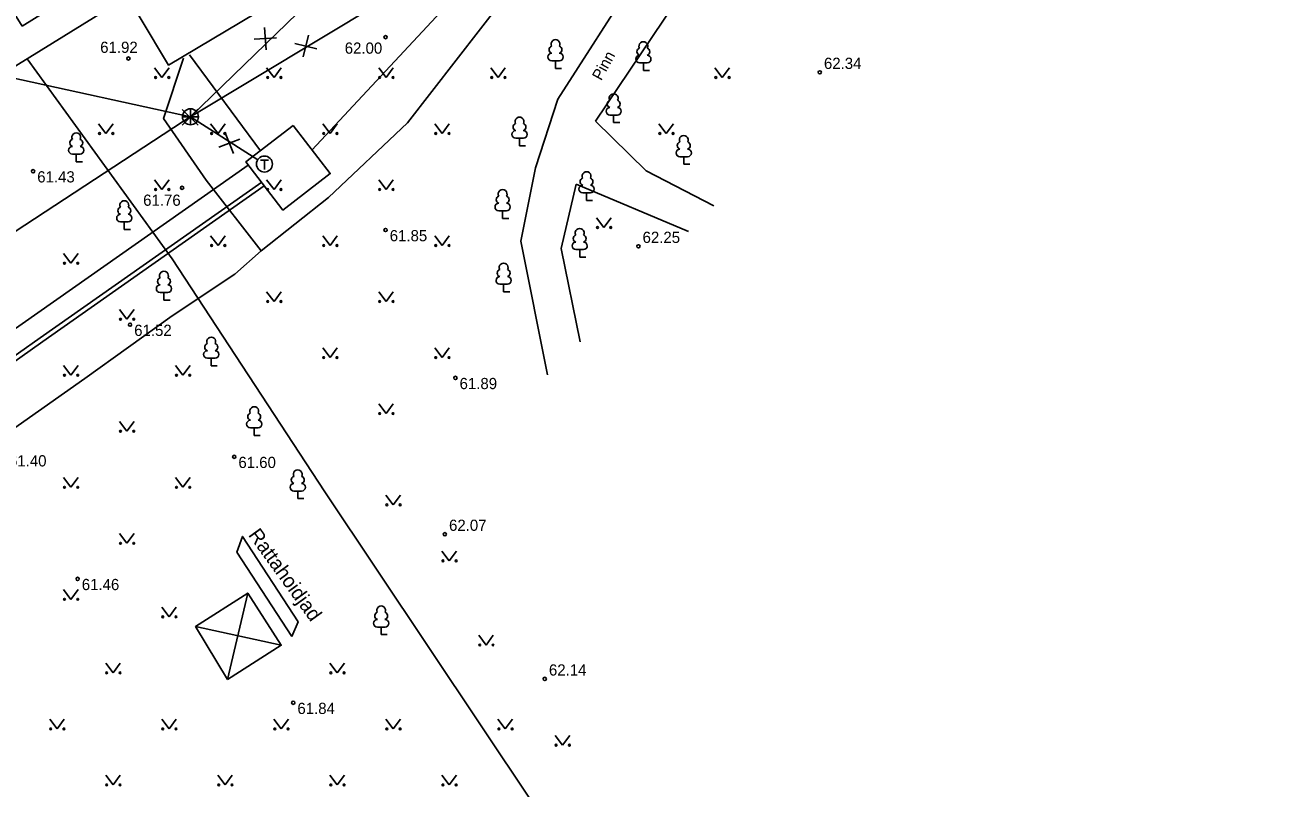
# Model space of a CAD drawing. Extents: x 635052 to 635544, y 6467971 to 6468784.
# Drawn here: x 635377 to 635454.7, y 6468647 to 6468694.7 of the extents above; entities that cross this region are included whole.
import ezdxf

# ---------------------------------------------------------------- set-up
doc = ezdxf.new("R2010")
doc.units = 0
for name, color, linetype in [('DTRASS', 7, 'Continuous'), ('HALJASTUS', 7, 'Continuous'), ('HOONE', 7, 'Continuous'), ('KKAEV', 7, 'Continuous'), ('korgus-EH2000', 7, 'Continuous'), ('KTRASS', 7, 'Continuous'), ('PUU', 7, 'Continuous'), ('RAJATIS', 7, 'Continuous'), ('RAJATISEDET', 7, 'Continuous'), ('SITRASS', 7, 'Continuous'), ('TEE', 7, 'Continuous'), ('TKAEV', 7, 'Continuous'), ('TTRASS', 7, 'Continuous')]:
    doc.layers.add(name, color=color, linetype=linetype)

msp = doc.modelspace()

# ---------------------------------------------------------------- linework, layer by layer
at = {"layer": 'DTRASS'}
msp.add_lwpolyline([(635374.904, 6468674.668), (635390.997, 6468685.961)], dxfattribs=at)
at = {"layer": 'HALJASTUS'}
for p, q in [((635385.147, 6468692.045), (635385.61, 6468691.438)), ((635385.61, 6468691.438), (635386.056, 6468692.045)), ((635392.147, 6468692.045), (635392.61, 6468691.438)), ((635392.61, 6468691.438), (635393.056, 6468692.045)), ((635399.147, 6468692.045), (635399.61, 6468691.438)), ((635399.61, 6468691.438), (635400.056, 6468692.045)), ((635406.147, 6468692.045), (635406.61, 6468691.438)), ((635406.61, 6468691.438), (635407.056, 6468692.045)), ((635420.147, 6468692.045), (635420.61, 6468691.438)), ((635420.61, 6468691.438), (635421.056, 6468692.045)), ((635381.647, 6468688.545), (635382.11, 6468687.938)), ((635382.11, 6468687.938), (635382.556, 6468688.545)), ((635388.647, 6468688.545), (635389.11, 6468687.938)), ((635389.11, 6468687.938), (635389.556, 6468688.545)), ((635395.647, 6468688.545), (635396.11, 6468687.938)), ((635396.11, 6468687.938), (635396.556, 6468688.545)), ((635402.647, 6468688.545), (635403.11, 6468687.938)), ((635403.11, 6468687.938), (635403.556, 6468688.545)), ((635416.647, 6468688.545), (635417.11, 6468687.938)), ((635417.11, 6468687.938), (635417.556, 6468688.545)), ((635385.147, 6468685.045), (635385.61, 6468684.438)), ((635385.61, 6468684.438), (635386.056, 6468685.045)), ((635392.147, 6468685.045), (635392.61, 6468684.438)), ((635392.61, 6468684.438), (635393.056, 6468685.045)), ((635399.147, 6468685.045), (635399.61, 6468684.438)), ((635399.61, 6468684.438), (635400.056, 6468685.045)), ((635412.752, 6468682.67), (635413.215, 6468682.064)), ((635413.215, 6468682.064), (635413.661, 6468682.67)), ((635388.647, 6468681.545), (635389.11, 6468680.938)), ((635389.11, 6468680.938), (635389.556, 6468681.545)), ((635395.647, 6468681.545), (635396.11, 6468680.938)), ((635396.11, 6468680.938), (635396.556, 6468681.545)), ((635402.647, 6468681.545), (635403.11, 6468680.938)), ((635403.11, 6468680.938), (635403.556, 6468681.545)), ((635379.455, 6468680.439), (635379.918, 6468679.832)), ((635379.918, 6468679.832), (635380.364, 6468680.439)), ((635392.147, 6468678.045), (635392.61, 6468677.438)), ((635392.61, 6468677.438), (635393.056, 6468678.045)), ((635399.147, 6468678.045), (635399.61, 6468677.438)), ((635399.61, 6468677.438), (635400.056, 6468678.045)), ((635382.955, 6468676.939), (635383.418, 6468676.332)), ((635383.418, 6468676.332), (635383.864, 6468676.939)), ((635395.647, 6468674.545), (635396.11, 6468673.938)), ((635396.11, 6468673.938), (635396.556, 6468674.545)), ((635402.647, 6468674.545), (635403.11, 6468673.938)), ((635403.11, 6468673.938), (635403.556, 6468674.545)), ((635379.455, 6468673.439), (635379.918, 6468672.832)), ((635379.918, 6468672.832), (635380.364, 6468673.439)), ((635386.455, 6468673.439), (635386.918, 6468672.832)), ((635386.918, 6468672.832), (635387.364, 6468673.439)), ((635399.147, 6468671.045), (635399.61, 6468670.438)), ((635399.61, 6468670.438), (635400.056, 6468671.045)), ((635382.955, 6468669.939), (635383.418, 6468669.332)), ((635383.418, 6468669.332), (635383.864, 6468669.939)), ((635379.455, 6468666.439), (635379.918, 6468665.832)), ((635379.918, 6468665.832), (635380.364, 6468666.439)), ((635386.455, 6468666.439), (635386.918, 6468665.832)), ((635386.918, 6468665.832), (635387.364, 6468666.439)), ((635399.594, 6468665.345), (635400.057, 6468664.738)), ((635399.594, 6468665.345), (635400.057, 6468664.738)), ((635400.057, 6468664.738), (635400.503, 6468665.345)), ((635400.057, 6468664.738), (635400.503, 6468665.345)), ((635382.955, 6468662.939), (635383.418, 6468662.332)), ((635383.418, 6468662.332), (635383.864, 6468662.939)), ((635403.094, 6468661.845), (635403.557, 6468661.238)), ((635403.557, 6468661.238), (635404.003, 6468661.845)), ((635379.455, 6468659.439), (635379.918, 6468658.832)), ((635379.918, 6468658.832), (635380.364, 6468659.439)), ((635385.594, 6468658.345), (635386.057, 6468657.738)), ((635386.057, 6468657.738), (635386.503, 6468658.345)), ((635405.395, 6468656.584), (635405.858, 6468655.978)), ((635405.858, 6468655.978), (635406.304, 6468656.584)), ((635382.094, 6468654.845), (635382.557, 6468654.238)), ((635382.557, 6468654.238), (635383.003, 6468654.845)), ((635396.094, 6468654.845), (635396.557, 6468654.238)), ((635396.557, 6468654.238), (635397.003, 6468654.845)), ((635378.594, 6468651.345), (635379.057, 6468650.738)), ((635379.057, 6468650.738), (635379.503, 6468651.345)), ((635385.594, 6468651.345), (635386.057, 6468650.738)), ((635386.057, 6468650.738), (635386.503, 6468651.345)), ((635392.594, 6468651.345), (635393.057, 6468650.738)), ((635393.057, 6468650.738), (635393.503, 6468651.345)), ((635399.594, 6468651.345), (635400.057, 6468650.738)), ((635400.057, 6468650.738), (635400.503, 6468651.345)), ((635406.594, 6468651.345), (635407.057, 6468650.738)), ((635407.057, 6468650.738), (635407.503, 6468651.345)), ((635410.167, 6468650.326), (635410.63, 6468649.719)), ((635410.63, 6468649.719), (635411.076, 6468650.326)), ((635382.094, 6468647.845), (635382.557, 6468647.238)), ((635382.557, 6468647.238), (635383.003, 6468647.845)), ((635389.094, 6468647.845), (635389.557, 6468647.238)), ((635389.557, 6468647.238), (635390.003, 6468647.845)), ((635396.094, 6468647.845), (635396.557, 6468647.238)), ((635396.557, 6468647.238), (635397.003, 6468647.845)), ((635403.094, 6468647.845), (635403.557, 6468647.238)), ((635403.557, 6468647.238), (635404.003, 6468647.845))]:
    msp.add_line(p, q, dxfattribs=at)
for centre in [(635385.209, 6468691.438), (635386.038, 6468691.438), (635392.209, 6468691.438), (635393.038, 6468691.438), (635399.209, 6468691.438), (635400.038, 6468691.438), (635406.209, 6468691.438), (635407.038, 6468691.438), (635420.209, 6468691.438), (635421.038, 6468691.438), (635381.709, 6468687.938), (635382.538, 6468687.938), (635388.709, 6468687.938), (635389.538, 6468687.938), (635395.709, 6468687.938), (635396.538, 6468687.938), (635402.709, 6468687.938), (635403.538, 6468687.938), (635416.709, 6468687.938), (635417.538, 6468687.938), (635385.209, 6468684.438), (635386.038, 6468684.438), (635392.209, 6468684.438), (635393.038, 6468684.438), (635399.209, 6468684.438), (635400.038, 6468684.438), (635412.814, 6468682.064), (635413.643, 6468682.064), (635388.709, 6468680.938), (635389.538, 6468680.938), (635395.709, 6468680.938), (635396.538, 6468680.938), (635402.709, 6468680.938), (635403.538, 6468680.938), (635379.517, 6468679.832), (635380.346, 6468679.832), (635392.209, 6468677.438), (635393.038, 6468677.438), (635399.209, 6468677.438), (635400.038, 6468677.438), (635383.017, 6468676.332), (635383.846, 6468676.332), (635395.709, 6468673.938), (635396.538, 6468673.938), (635402.709, 6468673.938), (635403.538, 6468673.938), (635379.517, 6468672.832), (635380.346, 6468672.832), (635386.517, 6468672.832), (635387.346, 6468672.832), (635399.209, 6468670.438), (635400.038, 6468670.438), (635383.017, 6468669.332), (635383.846, 6468669.332), (635379.517, 6468665.832), (635380.346, 6468665.832), (635386.517, 6468665.832), (635387.346, 6468665.832), (635399.656, 6468664.738), (635399.656, 6468664.738), (635400.485, 6468664.738), (635400.485, 6468664.738), (635383.017, 6468662.332), (635383.846, 6468662.332), (635403.156, 6468661.238), (635403.985, 6468661.238), (635379.517, 6468658.832), (635380.346, 6468658.832), (635385.656, 6468657.738), (635386.485, 6468657.738), (635405.457, 6468655.978), (635406.286, 6468655.978), (635382.156, 6468654.238), (635382.985, 6468654.238), (635396.156, 6468654.238), (635396.985, 6468654.238), (635378.656, 6468650.738), (635379.485, 6468650.738), (635385.656, 6468650.738), (635386.485, 6468650.738), (635392.656, 6468650.738), (635393.485, 6468650.738), (635399.656, 6468650.738), (635400.485, 6468650.738), (635406.656, 6468650.738), (635407.485, 6468650.738), (635410.229, 6468649.719), (635411.058, 6468649.719), (635382.156, 6468647.238), (635382.985, 6468647.238), (635389.156, 6468647.238), (635389.985, 6468647.238), (635396.156, 6468647.238), (635396.985, 6468647.238), (635403.156, 6468647.238), (635403.985, 6468647.238)]:
    msp.add_circle(centre, 0.055, dxfattribs=at)
at = {"layer": 'HOONE'}
msp.add_lwpolyline([(635376.88, 6468694.64), (635369.41, 6468706.632), (635375.028, 6468709.956), (635374.426, 6468710.974), (635400.144, 6468726.78), (635400.199, 6468726.813), (635404.187, 6468720.403), (635404.456, 6468720.57), (635405.261, 6468719.276), (635408.2, 6468721.105), (635408.143, 6468721.198), (635408.546, 6468721.448), (635411.682, 6468716.464), (635411.34, 6468716.248), (635411.266, 6468716.366), (635407.948, 6468714.289), (635408.224, 6468713.849), (635391.562, 6468703.582), (635395.075, 6468697.628), (635386.021, 6468692.214), (635382.482, 6468698.133), (635376.88, 6468694.64)], dxfattribs=at)
at = {"layer": 'KKAEV'}
for p, q in [((635386.89, 6468688.98), (635387.89, 6468688.98)), ((635387.39, 6468688.48), (635387.39, 6468689.48))]:
    msp.add_line(p, q, dxfattribs=at)
msp.add_circle((635387.39, 6468688.98), 0.5, dxfattribs=at)
at = {"layer": 'korgus-EH2000'}
for centre in [(635399.577, 6468693.956), (635383.513, 6468692.624), (635426.7, 6468691.76), (635377.557, 6468685.578), (635386.867, 6468684.54), (635399.575, 6468681.904), (635415.37, 6468680.89), (635383.614, 6468675.99), (635403.939, 6468672.666), (635390.122, 6468667.737), (635403.28, 6468662.9), (635380.34, 6468660.109), (635409.52, 6468653.86), (635393.808, 6468652.369)]:
    msp.add_circle(centre, 0.1, dxfattribs=at)
at = {"layer": 'KTRASS'}
for p, q in [((635392.015, 6468694.565), (635392.108, 6468693.168)), ((635392.76, 6468693.913), (635391.363, 6468693.82)), ((635395.272, 6468693.228), (635393.914, 6468693.567)), ((635394.763, 6468694.077), (635394.423, 6468692.718)), ((635386.864, 6468689.445), (635387.865, 6468688.466)), ((635386.876, 6468688.455), (635387.854, 6468689.456)), ((635389.165, 6468687.077), (635390.469, 6468687.588)), ((635390.072, 6468686.681), (635389.562, 6468687.984))]:
    msp.add_line(p, q, dxfattribs=at)
for points in [[(635364.195, 6468701.781), (635361.93, 6468697.07), (635376.17, 6468691.43), (635387.39, 6468688.98), (635407.467, 6468708.453), (635438.13, 6468721.95)], [(635411.154, 6468703.283), (635387.566, 6468689.092)], [(635387.553, 6468689.113), (635351.099, 6468665.217), (635365.367, 6468619.745), (635352.92, 6468608.415)], [(635387.39, 6468688.98), (635391.589, 6468686.299)]]:
    msp.add_lwpolyline(points, dxfattribs=at)
at = {"layer": 'PUU'}
for p, q in [((635410.432, 6468692.478), (635409.952, 6468692.478)), ((635410.192, 6468692.003), (635410.192, 6468692.478)), ((635410.572, 6468692.003), (635410.192, 6468692.003)), ((635415.92, 6468692.347), (635415.44, 6468692.347)), ((635415.68, 6468691.872), (635415.68, 6468692.347)), ((635416.06, 6468691.872), (635415.68, 6468691.872)), ((635414.064, 6468689.092), (635413.584, 6468689.092)), ((635413.824, 6468688.617), (635413.824, 6468689.092)), ((635414.204, 6468688.617), (635413.824, 6468688.617)), ((635408.183, 6468687.642), (635407.703, 6468687.642)), ((635407.943, 6468687.167), (635407.943, 6468687.642)), ((635380.495, 6468686.651), (635380.015, 6468686.651)), ((635380.255, 6468686.176), (635380.255, 6468686.651)), ((635408.323, 6468687.167), (635407.943, 6468687.167)), ((635418.443, 6468686.489), (635417.963, 6468686.489)), ((635418.203, 6468686.014), (635418.203, 6468686.489)), ((635380.635, 6468686.176), (635380.255, 6468686.176)), ((635418.583, 6468686.014), (635418.203, 6468686.014)), ((635412.37, 6468684.228), (635411.89, 6468684.228)), ((635412.13, 6468683.753), (635412.13, 6468684.228)), ((635412.51, 6468683.753), (635412.13, 6468683.753)), ((635407.129, 6468683.106), (635406.649, 6468683.106)), ((635406.889, 6468682.631), (635406.889, 6468683.106)), ((635407.269, 6468682.631), (635406.889, 6468682.631)), ((635383.495, 6468682.413), (635383.015, 6468682.413)), ((635383.255, 6468681.938), (635383.255, 6468682.413)), ((635383.635, 6468681.938), (635383.255, 6468681.938)), ((635411.941, 6468680.681), (635411.461, 6468680.681)), ((635411.701, 6468680.206), (635411.701, 6468680.681)), ((635412.081, 6468680.206), (635411.701, 6468680.206)), ((635385.973, 6468678.004), (635385.493, 6468678.004)), ((635385.733, 6468677.529), (635385.733, 6468678.004)), ((635407.191, 6468678.518), (635406.711, 6468678.518)), ((635406.951, 6468678.043), (635406.951, 6468678.518)), ((635407.331, 6468678.043), (635406.951, 6468678.043)), ((635386.113, 6468677.529), (635385.733, 6468677.529)), ((635388.926, 6468673.893), (635388.446, 6468673.893)), ((635388.686, 6468673.418), (635388.686, 6468673.893)), ((635389.066, 6468673.418), (635388.686, 6468673.418)), ((635391.61, 6468669.545), (635391.13, 6468669.545)), ((635391.37, 6468669.07), (635391.37, 6468669.545)), ((635391.75, 6468669.07), (635391.37, 6468669.07)), ((635394.331, 6468665.598), (635393.851, 6468665.598)), ((635394.091, 6468665.123), (635394.091, 6468665.598)), ((635394.471, 6468665.123), (635394.091, 6468665.123)), ((635399.542, 6468657.103), (635399.062, 6468657.103)), ((635399.302, 6468656.628), (635399.302, 6468657.103)), ((635399.682, 6468656.628), (635399.302, 6468656.628))]:
    msp.add_line(p, q, dxfattribs=at)
for centre, radius, start, end in [((635410.192, 6468693.523), 0.277, 332.5799, 207.4201), ((635415.68, 6468693.392), 0.277, 332.5799, 207.4201), ((635409.955, 6468692.715), 0.238, 90.0016, 269.3953), ((635410.022, 6468693.176), 0.233, 109.02174, 253.14154), ((635410.362, 6468693.176), 0.233, 286.85082, 70.98591), ((635410.43, 6468692.715), 0.238, 270.6047, 89.9984), ((635415.443, 6468692.585), 0.238, 90.0016, 269.3953), ((635415.51, 6468693.045), 0.233, 109.02174, 253.14154), ((635415.85, 6468693.045), 0.233, 286.85082, 70.98591), ((635415.918, 6468692.585), 0.238, 270.6047, 89.9984), ((635413.824, 6468690.137), 0.277, 332.5799, 207.4201), ((635413.654, 6468689.79), 0.233, 109.02174, 253.14154), ((635413.994, 6468689.79), 0.233, 286.85082, 70.98591), ((635407.943, 6468688.687), 0.277, 332.5799, 207.4201), ((635413.587, 6468689.33), 0.238, 90.0016, 269.3953), ((635414.062, 6468689.33), 0.238, 270.6047, 89.9984), ((635407.706, 6468687.879), 0.238, 90.0016, 269.3953), ((635407.773, 6468688.339), 0.233, 109.02174, 253.14154), ((635408.113, 6468688.339), 0.233, 286.85082, 70.98591), ((635408.181, 6468687.879), 0.238, 270.6047, 89.9984), ((635380.085, 6468687.349), 0.233, 109.02174, 253.14154), ((635380.255, 6468687.696), 0.277, 332.5799, 207.4201), ((635380.425, 6468687.349), 0.233, 286.85082, 70.98591), ((635418.033, 6468687.187), 0.233, 109.02174, 253.14154), ((635418.203, 6468687.534), 0.277, 332.5799, 207.4201), ((635418.373, 6468687.187), 0.233, 286.85082, 70.98591), ((635380.017, 6468686.889), 0.238, 90.0016, 269.3953), ((635380.492, 6468686.889), 0.238, 270.6047, 89.9984), ((635417.965, 6468686.726), 0.238, 90.0016, 269.3953), ((635418.44, 6468686.726), 0.238, 270.6047, 89.9984), ((635411.96, 6468684.926), 0.233, 109.02174, 253.14154), ((635412.13, 6468685.273), 0.277, 332.5799, 207.4201), ((635412.3, 6468684.926), 0.233, 286.85082, 70.98591), ((635406.889, 6468684.151), 0.277, 332.5799, 207.4201), ((635411.892, 6468684.466), 0.238, 90.0016, 269.3953), ((635412.367, 6468684.466), 0.238, 270.6047, 89.9984), ((635383.255, 6468683.458), 0.277, 332.5799, 207.4201), ((635406.651, 6468683.344), 0.238, 90.0016, 269.3953), ((635406.719, 6468683.804), 0.233, 109.02174, 253.14154), ((635407.059, 6468683.804), 0.233, 286.85082, 70.98591), ((635407.126, 6468683.344), 0.238, 270.6047, 89.9984), ((635383.017, 6468682.65), 0.238, 90.0016, 269.3953), ((635383.085, 6468683.11), 0.233, 109.02174, 253.14154), ((635383.425, 6468683.11), 0.233, 286.85082, 70.98591), ((635383.492, 6468682.65), 0.238, 270.6047, 89.9984), ((635411.701, 6468681.726), 0.277, 332.5799, 207.4201), ((635411.464, 6468680.918), 0.238, 90.0016, 269.3953), ((635411.531, 6468681.378), 0.233, 109.02174, 253.14154), ((635411.871, 6468681.378), 0.233, 286.85082, 70.98591), ((635411.939, 6468680.918), 0.238, 270.6047, 89.9984), ((635406.951, 6468679.563), 0.277, 332.5799, 207.4201), ((635385.563, 6468678.701), 0.233, 109.02174, 253.14154), ((635385.733, 6468679.049), 0.277, 332.5799, 207.4201), ((635385.903, 6468678.701), 0.233, 286.85082, 70.98591), ((635406.714, 6468678.755), 0.238, 90.0016, 269.3953), ((635406.781, 6468679.215), 0.233, 109.02174, 253.14154), ((635407.121, 6468679.215), 0.233, 286.85082, 70.98591), ((635407.189, 6468678.755), 0.238, 270.6047, 89.9984), ((635385.495, 6468678.241), 0.238, 90.0016, 269.3953), ((635385.97, 6468678.241), 0.238, 270.6047, 89.9984), ((635388.686, 6468674.938), 0.277, 332.5799, 207.4201), ((635388.448, 6468674.13), 0.238, 90.0016, 269.3953), ((635388.516, 6468674.59), 0.233, 109.02174, 253.14154), ((635388.856, 6468674.59), 0.233, 286.85082, 70.98591), ((635388.923, 6468674.13), 0.238, 270.6047, 89.9984), ((635391.2, 6468670.242), 0.233, 109.02174, 253.14154), ((635391.37, 6468670.59), 0.277, 332.5799, 207.4201), ((635391.54, 6468670.242), 0.233, 286.85082, 70.98591), ((635391.133, 6468669.782), 0.238, 90.0016, 269.3953), ((635391.608, 6468669.782), 0.238, 270.6047, 89.9984), ((635393.921, 6468666.295), 0.233, 109.02174, 253.14154), ((635394.091, 6468666.643), 0.277, 332.5799, 207.4201), ((635394.261, 6468666.295), 0.233, 286.85082, 70.98591), ((635393.854, 6468665.835), 0.238, 90.0016, 269.3953), ((635394.329, 6468665.835), 0.238, 270.6047, 89.9984), ((635399.132, 6468657.801), 0.233, 109.02174, 253.14154), ((635399.302, 6468658.148), 0.277, 332.5799, 207.4201), ((635399.472, 6468657.801), 0.233, 286.85082, 70.98591), ((635399.064, 6468657.341), 0.238, 90.0016, 269.3953), ((635399.539, 6468657.341), 0.238, 270.6047, 89.9984)]:
    msp.add_arc(centre, radius, start, end, dxfattribs=at)
at = {"layer": 'RAJATIS'}
msp.add_lwpolyline([(635393.715, 6468656.503), (635390.291, 6468661.773), (635390.63, 6468662.767), (635394.114, 6468657.432)], close=True, dxfattribs=at)
msp.add_lwpolyline([(635389.704, 6468653.827), (635387.705, 6468657.125), (635390.963, 6468659.22), (635393.059, 6468655.961), (635389.704, 6468653.827)], dxfattribs=at)
at = {"layer": 'RAJATISEDET'}
for p, q in [((635389.704, 6468653.827), (635390.963, 6468659.22)), ((635393.059, 6468655.961), (635387.705, 6468657.125))]:
    msp.add_line(p, q, dxfattribs=at)
at = {"layer": 'SITRASS'}
for points in [[(635449.788, 6468740.497), (635452.593, 6468735.732), (635454.707, 6468732.106), (635454.648, 6468731.18), (635450.171, 6468728.138), (635440.804, 6468720.975), (635430.242, 6468713.525), (635425.38, 6468710.729), (635420.347, 6468707.745), (635414.096, 6468703.715), (635411.875, 6468702.225), (635408.537, 6468698.41), (635400.946, 6468688.607), (635396.007, 6468683.931), (635391.812, 6468680.599)], [(635386.954, 6468692.643), (635385.708, 6468688.875), (635388.378, 6468685.022), (635391.812, 6468680.599)], [(635391.812, 6468680.599), (635390.17, 6468679.158), (635386.252, 6468676.549), (635380.78, 6468672.629), (635369.548, 6468664.725), (635361.624, 6468659.052), (635359.441, 6468657.511), (635357.362, 6468655.611), (635357.168, 6468654.7), (635359.641, 6468646.546), (635363.673, 6468632.896), (635367.762, 6468618.735), (635370.804, 6468607.015), (635371.256, 6468600.831), (635371.977, 6468595.837), (635373.366, 6468589.983), (635375.341, 6468583.561), (635377.16, 6468576.239), (635379.046, 6468564.42), (635378.671, 6468561.843), (635377.415, 6468559.961)]]:
    msp.add_lwpolyline(points, dxfattribs=at)
at = {"layer": 'TEE'}
for points in [[(635434.76, 6468708.64), (635431.988, 6468707.506), (635423.43, 6468703.608), (635415.226, 6468697.723), (635410.33, 6468690.074), (635408.947, 6468685.795), (635408.031, 6468681.214), (635409.693, 6468672.864)], [(635383.464, 6468696.491), (635375.945, 6468691.829), (635367.558, 6468704.826)], [(635412.699, 6468688.714), (635418.345, 6468697.138), (635423.969, 6468700.603), (635431.875, 6468704.988), (635433.02, 6468704.7), (635436.577, 6468698.829)], [(635377.187, 6468692.599), (635386.235, 6468680.099), (635395.791, 6468665.559)], [(635420.081, 6468683.418), (635415.857, 6468685.594), (635412.699, 6468688.714)], [(635411.725, 6468674.929), (635410.547, 6468680.76), (635411.49, 6468684.771)], [(635411.49, 6468684.771), (635418.502, 6468681.814)], [(635395.791, 6468665.559), (635418.499, 6468631.534), (635420.34, 6468628.944)]]:
    msp.add_lwpolyline(points, dxfattribs=at)
at = {"layer": 'TKAEV'}
for p, q in [((635391.76, 6468686.28), (635392.26, 6468686.28)), ((635392.01, 6468685.68), (635392.01, 6468686.28))]:
    msp.add_line(p, q, dxfattribs=at)
msp.add_lwpolyline([(635393.794, 6468688.438), (635390.844, 6468686.156), (635393.166, 6468683.154), (635396.116, 6468685.436), (635393.794, 6468688.438)], dxfattribs=at)
msp.add_circle((635392.01, 6468686.03), 0.5, dxfattribs=at)
at = {"layer": 'TTRASS'}
for p, q in [((635359.125, 6468661.803), (635377.99, 6468675.179)), ((635359.48, 6468661.687), (635378.163, 6468674.934))]:
    msp.add_line(p, q, dxfattribs=at)
for points in [[(635442.742, 6468727.989), (635428.173, 6468717.676), (635411.883, 6468707.779), (635412.806, 6468706.06), (635394.971, 6468686.904)], [(635391.758, 6468686.863), (635387.336, 6468692.845)], [(635377.99, 6468675.179), (635391.85, 6468684.893)], [(635378.163, 6468674.934), (635391.995, 6468684.666)]]:
    msp.add_lwpolyline(points, dxfattribs=at)

# ---------------------------------------------------------------- texts
at = {"layer": 'korgus-EH2000'}
for s, p in [(' 61.92 ', (635381.491, 6468692.973)), (' 62.00 ', (635396.765, 6468692.922)), (' 62.34 ', (635426.7, 6468691.97)), (' 61.43 ', (635377.557, 6468684.878)), (' 61.76 ', (635384.175, 6468683.419)), (' 61.85 ', (635399.575, 6468681.204)), (' 62.25 ', (635415.37, 6468681.1)), (' 61.52 ', (635383.614, 6468675.29)), (' 61.89 ', (635403.939, 6468671.966)), (' 61.40 ', (635375.793, 6468667.137)), (' 61.60 ', (635390.122, 6468667.037)), (' 62.07 ', (635403.28, 6468663.11)), (' 61.46 ', (635380.34, 6468659.409)), (' 62.14 ', (635409.52, 6468654.07)), (' 61.84 ', (635393.808, 6468651.669))]:
    msp.add_text(s, height=0.7, dxfattribs=at).set_placement(p)
at = {"layer": 'RAJATIS'}
msp.add_text('Rattahoidjad', height=0.9, rotation=305.86752, dxfattribs=at).set_placement((635390.967, 6468662.85))
at = {"layer": 'TEE'}
msp.add_text('Pinn', height=0.7, rotation=61.35869, dxfattribs=at).set_placement((635413.049, 6468691.195))

doc.saveas('drawing.dxf')
